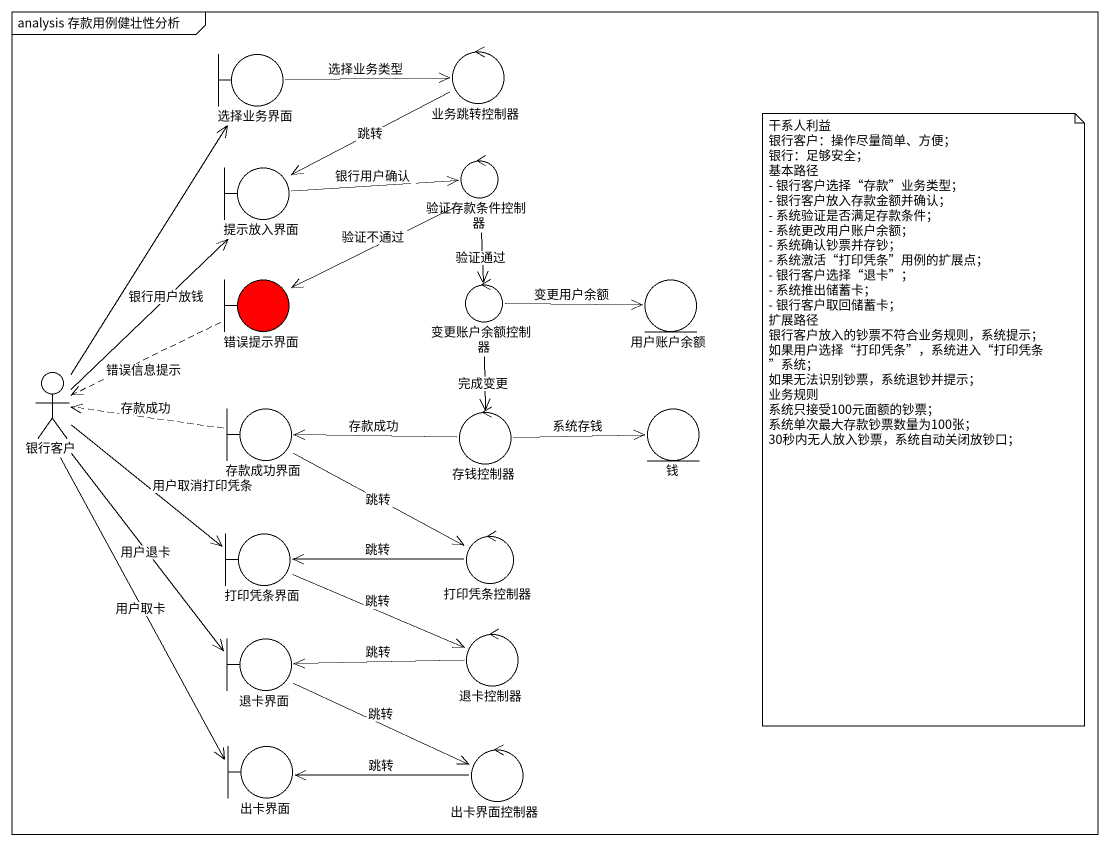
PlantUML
@startuml
mainframe analysis 存款用例健壮性分析
boundary 选择业务界面
control 业务跳转控制器
boundary 提示放入界面
control 验证存款条件控制器
boundary 错误提示界面 #FF0000
control 变更账户余额控制器
entity 用户账户余额
actor 银行客户
boundary 存款成功界面
control 存钱控制器
entity 钱
boundary 打印凭条界面
control 打印凭条控制器
boundary 退卡界面
control 退卡控制器
boundary 出卡界面
control 出卡界面控制器
选择业务界面 -right-> 业务跳转控制器 : 选择业务类型
业务跳转控制器 -left-> 提示放入界面 : 跳转
提示放入界面 -right-> 验证存款条件控制器 : 银行用户确认
验证存款条件控制器 -left-> 错误提示界面 : 验证不通过
验证存款条件控制器 --> 变更账户余额控制器 : 验证通过
错误提示界面 .left.> 银行客户 : 错误信息提示
变更账户余额控制器 -right-> 用户账户余额 : 变更用户余额
变更账户余额控制器 --> 存钱控制器 : 完成变更
银行客户 -up-> 选择业务界面
银行客户 -up-> 提示放入界面 : 银行用户放钱
银行客户 --> 打印凭条界面 : 用户取消打印凭条
银行客户 --> 退卡界面 : 用户退卡
银行客户 --> 出卡界面 : 用户取卡
存款成功界面 .left.> 银行客户 : 存款成功
存款成功界面 -right-> 打印凭条控制器 : 跳转
存钱控制器 -left-> 存款成功界面 : 存款成功
存钱控制器 -right-> 钱 : 系统存钱
打印凭条界面 -right-> 退卡控制器 : 跳转
打印凭条控制器 -left-> 打印凭条界面 : 跳转
退卡界面 -right-> 出卡界面控制器 : 跳转
退卡控制器 -left-> 退卡界面 : 跳转
出卡界面控制器 -left-> 出卡界面 : 跳转
note as N1
  干系人利益
  银行客户：操作尽量简单、方便；
  银行：足够安全；
  基本路径
  - 银行客户选择“存款”业务类型；
  - 银行客户放入存款金额并确认；
  - 系统验证是否满足存款条件；
  - 系统更改用户账户余额；
  - 系统确认钞票并存钞；
  - 系统激活“打印凭条”用例的扩展点；
  - 银行客户选择“退卡”；
  - 系统推出储蓄卡；
  - 银行客户取回储蓄卡；
  扩展路径
  银行客户放入的钞票不符合业务规则，系统提示；
  如果用户选择“打印凭条”，系统进入“打印凭条”系统；
  如果无法识别钞票，系统退钞并提示；
  业务规则
  系统只接受100元面额的钞票；
  系统单次最大存款钞票数量为100张；
  30秒内无人放入钞票，系统自动关闭放钞口；
end note
@enduml
